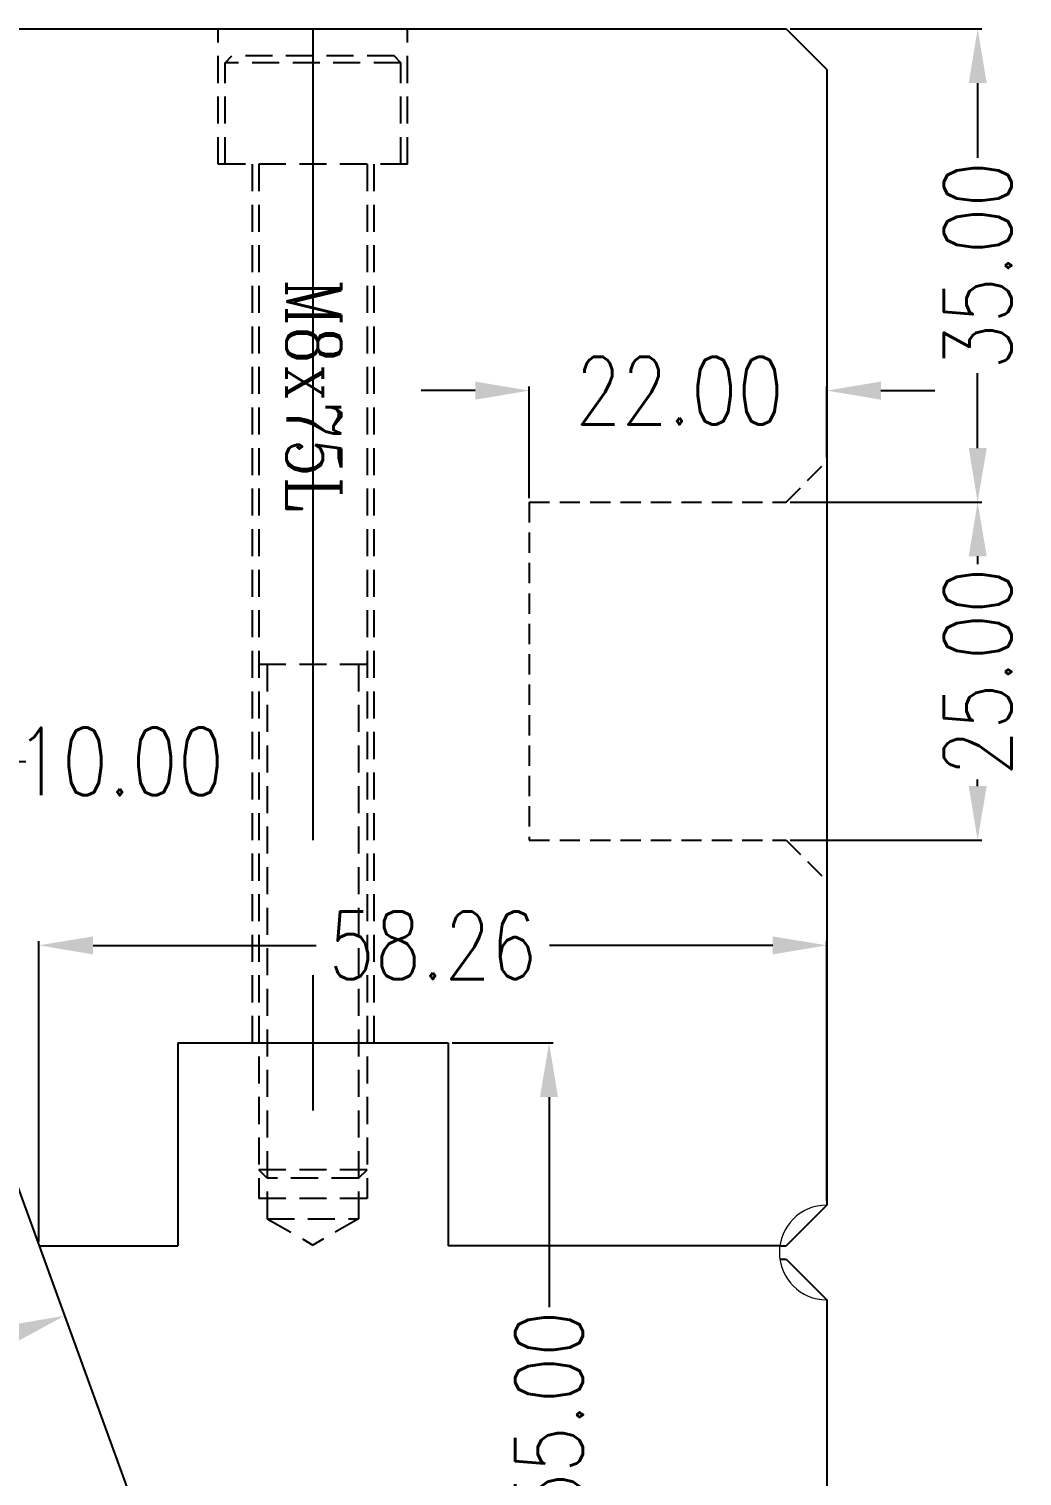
# Model space of a CAD drawing. Header units: millimetres. Extents: x 23075 to 24509, y -21593 to -20579.
# Drawn here: x 23913.1 to 23986.6, y -21282.7 to -21175.6 of the extents above; entities that cross this region are included whole.
import ezdxf

# ---------------------------------------------------------------- set-up
doc = ezdxf.new("R2010")
doc.units = ezdxf.units.MM
doc.header["$LTSCALE"] = 8
doc.linetypes.add('CENTER2', pattern=[1.125, 0.75, -0.125, 0.125, -0.125])
doc.linetypes.add('HIDDEN', pattern=[0.375, 0.25, -0.125])
doc.layers.get('DEFPOINTS').update_dxf_attribs({"color": 6})
doc.layers.add('dim', color=3, linetype='Continuous', lineweight=15)
for name, color, linetype in [('Layer3', 3, 'Continuous'), ('SCREW', 52, 'HIDDEN'), ('SLIDE', 6, 'Continuous')]:
    doc.layers.add(name, color=color, linetype=linetype)
doc.styles.add('ROMANC', font='RomanC.ttf', dxfattribs={"width": 0.8, "height": 7})
doc.styles.get("Standard").update_dxf_attribs({"font": 'txt.shx', "width": 0.8, "bigfont": 'chineset.shx'})
doc.dimstyles.new('ISO-25', dxfattribs={"dimtxt": 5, "dimasz": 4, "dimexe": 0.3, "dimexo": 0.3, "dimtad": 0, "dimzin": 1, "dimdsep": 46, "dimtxsty": 'Standard', "dimcen": 0, "dimclrd": 3, "dimclre": 3, "dimclrt": 3, "dimazin": 0, "dimtfac": 1, "dimtofl": 0, "dimtmove": 0, "dimatfit": 0, "dimfxl": 0, "dimarcsym": 0})

# ---------------------------------------------------------------- blocks, each defined once
blk = doc.blocks.new('*D27585')
at = {"layer": 'DEFPOINTS', "color": 0}
for p in [(23969.16, -21210.62), (23983.32, -21210.62), (23969.16, -21235.62)]:
    blk.add_point(p, dxfattribs=at)
at = {"layer": 'dim', "color": 3, "lineweight": -2}
for p, q in [((23969.46, -21210.62), (23983.62, -21210.62)), ((23983.32, -21214.62), (23983.32, -21215.21)), ((23983.32, -21231.62), (23983.32, -21231.13)), ((23969.46, -21235.62), (23983.62, -21235.62))]:
    blk.add_line(p, q, dxfattribs=at)
at = {"layer": 'dim', "color": 3}
for points in [[(23983.99, -21214.62), (23982.66, -21214.62), (23983.32, -21210.62)], [(23982.66, -21231.62), (23983.99, -21231.62), (23983.32, -21235.62)]]:
    blk.add_solid(points, dxfattribs=at)
at = {"layer": 'dim', "color": 3, "insert": (23983.32, -21223.17), "char_height": 5, "attachment_point": 5, "rotation": 90}
blk.add_mtext('25.00', dxfattribs=at)
blk = doc.blocks.new('*D27597')
at = {"layer": 'DEFPOINTS', "color": 0}
for p in [(23972.16, -21243.4), (23972.16, -21262.62), (23913.89, -21265.62)]:
    blk.add_point(p, dxfattribs=at)
at = {"layer": 'dim', "color": 3, "lineweight": -2}
for p, q in [((23913.89, -21265.32), (23913.89, -21243.1)), ((23917.89, -21243.4), (23934.4, -21243.4)), ((23968.16, -21243.4), (23951.65, -21243.4)), ((23972.16, -21262.32), (23972.16, -21243.1))]:
    blk.add_line(p, q, dxfattribs=at)
at = {"layer": 'dim', "color": 3}
for points in [[(23917.89, -21242.74), (23917.89, -21244.07), (23913.89, -21243.4)], [(23968.16, -21244.07), (23968.16, -21242.74), (23972.16, -21243.4)]]:
    blk.add_solid(points, dxfattribs=at)
at = {"layer": 'dim', "color": 3, "insert": (23943.02, -21243.4), "char_height": 5, "attachment_point": 5}
blk.add_mtext('58.26', dxfattribs=at)
blk = doc.blocks.new('*D27598')
at = {"layer": 'DEFPOINTS', "color": 0}
for p in [(23944.16, -21250.62), (23951.62, -21250.62), (23933.03, -21305.62)]:
    blk.add_point(p, dxfattribs=at)
at = {"layer": 'dim', "color": 3, "lineweight": -2}
for p, q in [((23944.46, -21250.62), (23951.92, -21250.62)), ((23951.62, -21254.62), (23951.62, -21270.16)), ((23951.62, -21301.62), (23951.62, -21286.08)), ((23933.33, -21305.62), (23951.92, -21305.62))]:
    blk.add_line(p, q, dxfattribs=at)
at = {"layer": 'dim', "color": 3}
for points in [[(23952.28, -21254.62), (23950.95, -21254.62), (23951.62, -21250.62)], [(23950.95, -21301.62), (23952.28, -21301.62), (23951.62, -21305.62)]]:
    blk.add_solid(points, dxfattribs=at)
at = {"layer": 'dim', "color": 3, "insert": (23951.62, -21278.12), "char_height": 5, "attachment_point": 5, "rotation": 90}
blk.add_mtext('55.00', dxfattribs=at)
blk = doc.blocks.new('*D27610')
at = {"layer": 'DEFPOINTS', "color": 0}
for p in [(23969.16, -21175.62), (23969.16, -21210.62), (23983.32, -21210.62)]:
    blk.add_point(p, dxfattribs=at)
at = {"layer": 'dim', "color": 3, "lineweight": -2}
for p, q in [((23969.46, -21175.62), (23983.62, -21175.62)), ((23983.32, -21179.62), (23983.32, -21185.16)), ((23983.32, -21206.62), (23983.32, -21201.08)), ((23969.46, -21210.62), (23983.62, -21210.62))]:
    blk.add_line(p, q, dxfattribs=at)
at = {"layer": 'dim', "color": 3}
for points in [[(23983.99, -21179.62), (23982.66, -21179.62), (23983.32, -21175.62)], [(23982.66, -21206.62), (23983.99, -21206.62), (23983.32, -21210.62)]]:
    blk.add_solid(points, dxfattribs=at)
at = {"layer": 'dim', "color": 3, "insert": (23983.32, -21193.12), "char_height": 5, "attachment_point": 5, "rotation": 90}
blk.add_mtext('35.00', dxfattribs=at)
blk = doc.blocks.new('*D27611')
at = {"layer": 'DEFPOINTS', "color": 0}
for p in [(23972.16, -21202.37), (23972.16, -21207.62), (23950.16, -21210.62)]:
    blk.add_point(p, dxfattribs=at)
at = {"layer": 'dim', "color": 3, "lineweight": -2}
for p, q in [((23946.16, -21202.37), (23942.16, -21202.37)), ((23950.16, -21210.32), (23950.16, -21202.07)), ((23972.16, -21207.32), (23972.16, -21202.07)), ((23976.16, -21202.37), (23980.16, -21202.37))]:
    blk.add_line(p, q, dxfattribs=at)
at = {"layer": 'dim', "color": 3}
for points in [[(23946.16, -21203.04), (23946.16, -21201.7), (23950.16, -21202.37)], [(23976.16, -21201.7), (23976.16, -21203.04), (23972.16, -21202.37)]]:
    blk.add_solid(points, dxfattribs=at)
at = {"layer": 'dim', "color": 3, "insert": (23961.26, -21202.37), "char_height": 5, "attachment_point": 5}
blk.add_mtext('22.00', dxfattribs=at)
blk = doc.blocks.new('*D27653')
at = {"layer": 'DEFPOINTS', "color": 0}
for p in [(23872.16, -21220.62), (23905.16, -21241.62), (23896.38, -21276.17), (23928.76, -21306.48), (23872.16, -21311.62)]:
    blk.add_point(p, dxfattribs=at)
at = {"layer": 'dim', "color": 3, "lineweight": -2}
for start, end in [(284.0278, 288.203), (271.797, 275.9722)]:
    blk.add_arc((23872.16, -21150.95), 127.54, start, end, dxfattribs=at)
at = {"layer": 'dim', "color": 3}
for points in [[(23912.22, -21272.74), (23911.78, -21271.48), (23915.78, -21270.8)], [(23876.15, -21277.76), (23876.17, -21279.09), (23872.16, -21278.49)]]:
    blk.add_solid(points, dxfattribs=at)
at = {"layer": 'dim', "color": 3, "insert": (23894.3, -21276.55), "char_height": 5, "attachment_point": 5, "rotation": 10}
blk.add_mtext('20.00%%d', dxfattribs=at)
blk = doc.blocks.new('*D27795')
at = {"layer": 'DEFPOINTS', "color": 0}
for p in [(23904.91, -21229.8), (23894.91, -21242.62), (23904.91, -21276.12)]:
    blk.add_point(p, dxfattribs=at)
at = {"layer": 'dim', "color": 3, "lineweight": -2}
for p, q in [((23894.91, -21242.32), (23894.91, -21229.5)), ((23904.91, -21275.82), (23904.91, -21229.5)), ((23890.91, -21229.8), (23886.91, -21229.8)), ((23908.91, -21229.8), (23912.91, -21229.8))]:
    blk.add_line(p, q, dxfattribs=at)
at = {"layer": 'dim', "color": 3}
for points in [[(23890.91, -21230.46), (23890.91, -21229.13), (23894.91, -21229.8)], [(23908.91, -21229.13), (23908.91, -21230.46), (23904.91, -21229.8)]]:
    blk.add_solid(points, dxfattribs=at)
at = {"layer": 'dim', "color": 3, "insert": (23919.87, -21229.8), "char_height": 5, "attachment_point": 5}
blk.add_mtext('10.00', dxfattribs=at)

msp = doc.modelspace()

# ---------------------------------------------------------------- linework, layer by layer
at = {"linetype": 'Continuous'}
for p, q in [((23575.156, -21175.618), (23969.156, -21175.618)), ((23969.156, -21175.618), (23972.156, -21178.618)), ((23972.156, -21178.618), (23972.156, -21262.618)), ((23972.156, -21262.618), (23969.156, -21265.618)), ((23968.692, -21265.618), (23969.156, -21265.618)), ((23968.692, -21266.618), (23969.156, -21266.618)), ((23969.156, -21266.618), (23972.156, -21269.618)), ((23972.156, -21269.618), (23972.156, -21373.618))]:
    msp.add_line(p, q, dxfattribs=at)
at = {"linetype": 'HIDDEN'}
for p, q in [((23927.156, -21185.618), (23927.156, -21175.618)), ((23941.156, -21185.618), (23941.156, -21175.618)), ((23941.156, -21185.618), (23927.156, -21185.618)), ((23929.656, -21185.618), (23929.656, -21250.618)), ((23938.656, -21185.618), (23938.656, -21250.618))]:
    msp.add_line(p, q, dxfattribs=at)
at = {"color": 8, "linetype": 'HIDDEN', "ltscale": 0.75}
for p, q in [((23969.156, -21210.618), (23972.156, -21207.618)), ((23950.156, -21210.618), (23950.156, -21235.618)), ((23950.156, -21210.618), (23969.156, -21210.618)), ((23950.156, -21235.618), (23969.156, -21235.618)), ((23969.156, -21235.618), (23972.156, -21238.618))]:
    msp.add_line(p, q, dxfattribs=at)
at = {"layer": 'dim'}
msp.add_arc((23972.156, -21266.118), 3.5, 90, 270, dxfattribs=at)
at = {"layer": 'SCREW', "linetype": 'CENTER2', "ltscale": 10}
msp.add_line((23934.156, -21175.618), (23934.156, -21265.567), dxfattribs=at)
at = {"layer": 'SCREW'}
for p, q in [((23927.656, -21178.118), (23928.156, -21177.618)), ((23940.656, -21178.118), (23927.656, -21178.118)), ((23927.656, -21185.618), (23927.656, -21178.118)), ((23940.156, -21177.618), (23928.156, -21177.618)), ((23940.656, -21178.118), (23940.156, -21177.618)), ((23940.656, -21185.618), (23940.656, -21178.118)), ((23930.156, -21185.618), (23930.156, -21262.118)), ((23938.156, -21185.618), (23938.156, -21262.118)), ((23938.156, -21222.618), (23930.156, -21222.618)), ((23930.781, -21222.618), (23930.781, -21263.618)), ((23937.531, -21222.618), (23937.531, -21263.618)), ((23938.156, -21259.993), (23930.156, -21259.993)), ((23930.781, -21260.618), (23930.156, -21259.993)), ((23937.531, -21260.618), (23930.781, -21260.618)), ((23937.531, -21260.618), (23938.156, -21259.993)), ((23938.156, -21262.118), (23930.156, -21262.118)), ((23930.781, -21263.618), (23934.156, -21265.567)), ((23930.781, -21263.618), (23937.531, -21263.618)), ((23937.531, -21263.618), (23934.156, -21265.567))]:
    msp.add_line(p, q, dxfattribs=at)
at = {"layer": 'SLIDE'}
for p, q in [((23905.156, -21241.618), (23928.451, -21305.618)), ((23924.156, -21250.618), (23924.156, -21265.618)), ((23924.156, -21250.618), (23944.156, -21250.618)), ((23944.156, -21250.618), (23944.156, -21265.618)), ((23913.892, -21265.618), (23924.156, -21265.618)), ((23968.692, -21265.618), (23944.156, -21265.618))]:
    msp.add_line(p, q, dxfattribs=at)

# ---------------------------------------------------------------- texts
at = {"layer": 'Layer3', "style": 'ROMANC', "width": 0.8}
msp.add_text('M8x75L', height=4.0648, rotation=270, dxfattribs=at).set_placement((23932.189, -21194.111))

# ---------------------------------------------------------------- dimensions: what is measured, and where the dimension line sits
at = {"layer": 'dim'}
for base, p1, p2, angle, picture, middle in [((23983.324, -21210.618), (23969.156, -21175.618), (23969.156, -21210.618), 90, '*D27610', (23983.324, -21193.118)), ((23972.156, -21243.404), (23913.892, -21265.618), (23972.156, -21262.618), 0, '*D27597', (23943.024, -21243.404))]:
    dim = msp.add_linear_dim(base=base, p1=p1, p2=p2, angle=angle, dimstyle='ISO-25', dxfattribs=at)
    dim.commit()
    dim.dimension.update_dxf_attribs({"geometry": picture, "text_midpoint": middle})
dim = msp.add_linear_dim(base=(23972.156, -21202.371), p1=(23950.156, -21210.618), p2=(23972.156, -21207.618), dimstyle='ISO-25', dxfattribs=at)
dim.commit()
dim.dimension.update_dxf_attribs({"geometry": '*D27611', "text_midpoint": (23961.26, -21202.371), "dimtype": 160})
for base, p1, p2, picture, middle in [((23983.324, -21210.618), (23969.156, -21235.618), (23969.156, -21210.618), '*D27585', (23983.324, -21223.172)), ((23951.617, -21250.618), (23933.034, -21305.618), (23944.156, -21250.618), '*D27598', (23951.617, -21278.118))]:
    dim = msp.add_linear_dim(base=base, p1=p1, p2=p2, angle=90, dimstyle='ISO-25', dxfattribs=at)
    dim.commit()
    dim.dimension.update_dxf_attribs({"geometry": picture, "text_midpoint": middle, "dimtype": 160})
dim = msp.add_angular_dim_2l(base=(23896.379, -21276.169), line1=((23905.156, -21241.618), (23928.765, -21306.482)), line2=((23872.156, -21220.618), (23872.156, -21311.618)), dimstyle='ISO-25', dxfattribs=at)
dim.commit()
dim.dimension.update_dxf_attribs({"geometry": '*D27653', "text_midpoint": (23894.303, -21276.553)})
dim = msp.add_linear_dim(base=(23904.913, -21229.796), p1=(23894.913, -21242.618), p2=(23904.913, -21276.122), dimstyle='ISO-25', dxfattribs=at)
dim.commit()
dim.dimension.update_dxf_attribs({"geometry": '*D27795', "text_midpoint": (23919.871, -21229.796)})

doc.saveas('drawing.dxf')
